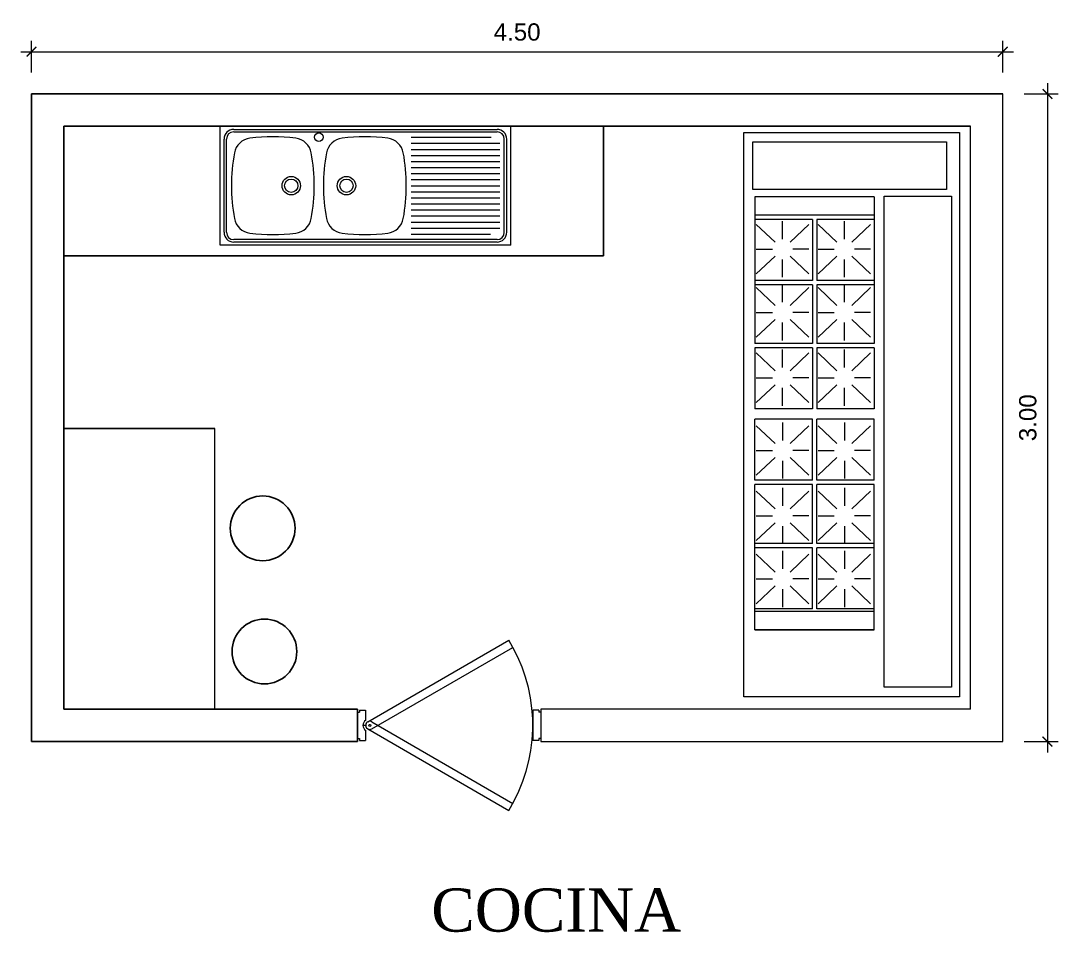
# Model space of a CAD drawing. Header units: metres. Extents: x 250.7 to 272.7, y -162.8 to -110.1.
# Drawn here: x 258.29 to 263.097, y -140.866 to -136.643 of the extents above; entities that cross this region are included whole.
import ezdxf

# ---------------------------------------------------------------- set-up
doc = ezdxf.new("R2010")
doc.units = ezdxf.units.M
doc.header["$MEASUREMENT"] = 0
for name, color, linetype, lineweight in [('HATCH', 8, 'Continuous', 9), ('MUROS', 2, 'Continuous', 20), ('PUERTAS', 97, 'Continuous', 13), ('sanitarios', 211, 'Continuous', 15)]:
    doc.layers.add(name, color=color, linetype=linetype, lineweight=lineweight)
doc.styles.add('UNO', font='arial.ttf')
doc.dimstyles.new('EN 50', dxfattribs={"dimtxt": 0.08, "dimasz": 0.045, "dimexe": 0.05, "dimexo": 0.1, "dimgap": 0.05, "dimtad": 1, "dimlfac": -1, "dimzin": 1, "dimdsep": 46, "dimtxsty": 'UNO', "dimblk": 'ARCHTICK', "dimcen": 0.5, "dimdle": 0.05, "dimclrd": 1, "dimclre": 1, "dimclrt": 7, "dimazin": 0, "dimtm": 1e-09, "dimtfac": 1, "dimtix": 1, "dimtmove": 0, "dimatfit": 0, "dimldrblk": 'ARCHTICK', "dimfxl": 1, "dimtolj": 2, "dimlwd": 13, "dimlwe": 13, "dimarcsym": 0})

# ---------------------------------------------------------------- blocks, each defined once
blk = doc.blocks.new('VAIVEN')
for p, q in [((0.05, 0.0173), (0.7426, 0.4172)), ((0.7626, 0.3826), (0.7426, 0.4172)), ((0.07, -0.0173), (0.7626, 0.3826)), ((0, -0.065), (0, 0.065)), ((0, 0.065), (0.01, 0.065)), ((0.01, 0.075), (0.01, 0.065)), ((0.01, 0.075), (0.04, 0.075)), ((0.04, 0.075), (0.04, 0.025)), ((0.86, 0.075), (0.86, -0.075)), ((0.89, 0.075), (0.86, 0.075)), ((0.89, 0.075), (0.89, 0.065)), ((0.9, 0.065), (0.89, 0.065)), ((0.9, 0.065), (0.9, -0.065)), ((0.86, 0), (0.86, 0)), ((0.86, 0), (0.86, 0)), ((0.04, 0), (0.0269, 0)), ((0.04, -0.025), (0.04, -0.075)), ((0, -0.065), (0.01, -0.065)), ((0.01, -0.065), (0.01, -0.075)), ((0.01, -0.075), (0.04, -0.075)), ((0.89, -0.075), (0.86, -0.075)), ((0.9, -0.065), (0.89, -0.065)), ((0.89, -0.065), (0.89, -0.075))]:
    blk.add_line(p, q)
at = {"ltscale": 0.13}
for p, q in [((0.07, 0.0173), (0.7626, -0.3826)), ((0.05, -0.0173), (0.7426, -0.4172))]:
    blk.add_line(p, q, dxfattribs=at)
blk.add_circle((0.06, 0), 0.005)
blk.add_circle((0.06, 0), 0.005)
for centre, radius, start, end in [((0.06, 0), 0.8, 328.5675, 28.5675), ((0.0572, 0), 0.0303, 124.5123, 235.4877), ((0.06, 0), 0.02, 60, 240), ((0.06, 0), 0.02, 120, 300)]:
    blk.add_arc(centre, radius, start, end)
blk = doc.blocks.new('labavo')
for p, q in [((-0.6747, -0.5369), (-0.6747, 0.0141)), ((-0.6747, 0.0141), (0.6747, 0.0141)), ((-0.6111, 0), (0.6111, 0)), ((0.6747, -0.5369), (0.6747, 0.0141)), ((-0.6561, -0.4779), (-0.6561, -0.045)), ((-0.6449, -0.4779), (-0.6449, -0.045)), ((-0.6111, -0.0112), (0.6111, -0.0112)), ((0.2125, -0.0365), (0.5838, -0.0365)), ((0.6449, -0.4779), (0.6449, -0.045)), ((0.6561, -0.4779), (0.6561, -0.045)), ((0.2125, -0.0647), (0.6241, -0.0647)), ((0.2125, -0.0928), (0.6241, -0.0928)), ((0.2125, -0.1209), (0.6241, -0.1209)), ((0.2125, -0.149), (0.6241, -0.149)), ((0.2125, -0.1771), (0.6241, -0.1771)), ((-0.6449, -0.2614), (-0.6449, -0.2284)), ((0.2125, -0.2052), (0.6241, -0.2052)), ((0.2125, -0.2333), (0.6241, -0.2333)), ((0.2125, -0.2614), (0.6241, -0.2614)), ((0.2125, -0.2895), (0.6241, -0.2895)), ((0.2125, -0.3177), (0.6241, -0.3177)), ((0.2125, -0.3458), (0.6241, -0.3458)), ((0.2125, -0.3739), (0.6241, -0.3739)), ((0.2125, -0.402), (0.6241, -0.402)), ((0.2125, -0.4301), (0.6241, -0.4301)), ((0.2125, -0.4582), (0.6241, -0.4582)), ((0.6111, -0.5116), (-0.6111, -0.5116)), ((0.6111, -0.5229), (-0.6111, -0.5229)), ((0.2125, -0.4863), (0.5814, -0.4863)), ((0.6747, -0.5369), (-0.6747, -0.5369))]:
    blk.add_line(p, q)
for centre, radius in [((-0.2159, -0.0365), 0.0197), ((-0.3441, -0.2614), 0.0427), ((-0.3441, -0.2614), 0.0309), ((-0.0877, -0.2614), 0.0427), ((-0.0877, -0.2614), 0.0309)]:
    blk.add_circle(centre, radius)
for centre, radius, start, end in [((-0.6111, -0.045), 0.045, 90, 180), ((-0.6111, -0.045), 0.0337, 90, 180), ((-0.5251, -0.1247), 0.0843, 97.23, 169.6188), ((-0.4295, -0.8776), 0.8433, 82.77, 97.23), ((-0.334, -0.1247), 0.0843, 10.3812, 82.77), ((-0.0978, -0.1247), 0.0843, 97.23, 169.6188), ((-0.0022, -0.8776), 0.8433, 82.77, 97.23), ((0.0933, -0.1247), 0.0843, 10.3812, 82.77), ((0.6111, -0.045), 0.045, 0, 90), ((0.6111, -0.045), 0.0337, 0, 90), ((0.2215, -0.2614), 0.8433, 169.6188, 190.3812), ((-1.0806, -0.2614), 0.8433, 349.6188, 10.3812), ((0.6488, -0.2614), 0.8433, 169.6188, 190.3812), ((-0.6533, -0.2614), 0.8433, 349.6188, 10.3812), ((-0.5251, -0.3982), 0.0843, 190.3812, 262.77), ((-0.334, -0.3982), 0.0843, 277.23, 349.6188), ((-0.0978, -0.3982), 0.0843, 190.3812, 262.77), ((0.0933, -0.3982), 0.0843, 277.23, 349.6188), ((-0.6111, -0.4779), 0.045, 180, 270), ((-0.6111, -0.4779), 0.0337, 180, 270), ((0.6111, -0.4779), 0.0337, 270, 0), ((0.6111, -0.4779), 0.045, 270, 0), ((-0.4295, 0.3548), 0.8433, 262.77, 277.23), ((-0.0022, 0.3548), 0.8433, 262.77, 277.23)]:
    blk.add_arc(centre, radius, start, end)
blk = doc.blocks.new('_ArchTick')
at = {"color": 0, "linetype": 'ByBlock', "const_width": 0.15}
blk.add_lwpolyline([(-0.5, -0.5), (0.5, 0.5)], dxfattribs=at)
blk = doc.blocks.new('*D42')
at = {"color": 1, "lineweight": 13, "transparency": 16777216}
for p, q in [((258.3397, -136.8822), (258.3397, -136.7365)), ((262.8397, -136.8822), (262.8397, -136.7365)), ((258.2897, -136.7865), (262.8897, -136.7865))]:
    blk.add_line(p, q, dxfattribs=at)
at = {"layer": 'Defpoints', "color": 0, "transparency": 16777216}
for p in [(262.8397, -136.7865), (258.3397, -136.9822), (262.8397, -136.9822)]:
    blk.add_point(p, dxfattribs=at)
at = {"color": 1, "lineweight": 13, "transparency": 16777216, "xscale": 0.045, "yscale": 0.045, "zscale": 0.045, "rotation": 180}
blk.add_blockref('_ArchTick', (258.3397, -136.7865), dxfattribs=at)
at = {"color": 1, "lineweight": 13, "transparency": 16777216, "xscale": 0.045, "yscale": 0.045, "zscale": 0.045}
blk.add_blockref('_ArchTick', (262.8397, -136.7865), dxfattribs=at)
at = {"color": 7, "transparency": 16777216, "insert": (260.5897, -136.6956), "char_height": 0.08, "attachment_point": 5, "style": 'UNO'}
blk.add_mtext('\\A2;4.50', dxfattribs=at)
blk = doc.blocks.new('*D43')
at = {"color": 1, "lineweight": 13, "transparency": 16777216}
for p, q in [((263.047, -136.9322), (263.047, -140.0322)), ((262.9397, -136.9822), (263.097, -136.9822)), ((262.9397, -139.9822), (263.097, -139.9822))]:
    blk.add_line(p, q, dxfattribs=at)
at = {"layer": 'Defpoints', "color": 0, "transparency": 16777216}
for p in [(262.8397, -136.9822), (262.8397, -139.9822), (263.047, -139.9822)]:
    blk.add_point(p, dxfattribs=at)
at = {"color": 1, "lineweight": 13, "transparency": 16777216, "xscale": 0.045, "yscale": 0.045, "zscale": 0.045}
for p, rotation in [((263.047, -136.9822), 90), ((263.047, -139.9822), 270)]:
    blk.add_blockref('_ArchTick', p, dxfattribs=dict(at, rotation=rotation))
at = {"color": 7, "transparency": 16777216, "insert": (262.9562, -138.4822), "char_height": 0.08, "attachment_point": 5, "rotation": 90, "style": 'UNO'}
blk.add_mtext('\\A2;3.00', dxfattribs=at)

msp = doc.modelspace()

# ---------------------------------------------------------------- linework, layer by layer
for p, q in [((258.3397, -139.9822), (258.3397, -136.9822)), ((258.3397, -136.9822), (262.8397, -136.9822)), ((258.4897, -137.1322), (262.6897, -137.1322)), ((258.4897, -139.8322), (258.4897, -137.1322)), ((258.4897, -137.1322), (258.4897, -137.7322)), ((260.9897, -137.7322), (260.9897, -137.1322)), ((258.4897, -137.7322), (260.9897, -137.7322)), ((258.4897, -137.7322), (258.4897, -138.5322)), ((258.4897, -138.5322), (259.1897, -138.5322)), ((261.6915, -139.4649), (262.244, -139.4649)), ((259.8501, -139.8322), (258.4897, -139.8322)), ((258.4897, -139.8322), (259.0897, -139.8322)), ((259.8501, -139.8322), (259.8501, -139.9822)), ((259.8501, -139.9822), (258.3397, -139.9822))]:
    msp.add_line(p, q)
for centre in [(259.4108, -138.9943), (259.4188, -139.565)]:
    msp.add_circle(centre, 0.15)
at = {"layer": 'HATCH'}
for p, q in [((262.244, -137.4586), (261.6915, -137.4586)), ((261.6915, -137.4586), (261.6915, -138.0131)), ((262.244, -137.4586), (262.244, -138.0131)), ((262.244, -137.5439), (261.6915, -137.5439)), ((261.6915, -137.5639), (261.6915, -137.8464)), ((261.9578, -137.5639), (261.6915, -137.5639)), ((261.8197, -137.6543), (261.8197, -137.5716)), ((261.9578, -137.5639), (261.9578, -137.8464)), ((261.9778, -137.5639), (261.9778, -137.8464)), ((262.244, -137.5639), (261.9778, -137.5639)), ((262.1059, -137.6543), (262.1059, -137.5716)), ((262.244, -137.5639), (262.244, -137.8464)), ((261.698, -137.5871), (261.7853, -137.6692)), ((261.9413, -137.5871), (261.8541, -137.6692)), ((261.9843, -137.5871), (262.0715, -137.6692)), ((262.2276, -137.5871), (262.1403, -137.6692)), ((261.698, -137.7016), (261.7724, -137.7016)), ((261.9413, -137.7016), (261.8669, -137.7016)), ((261.9843, -137.7016), (262.0587, -137.7016)), ((262.2276, -137.7016), (262.1532, -137.7016)), ((261.698, -137.8161), (261.7853, -137.734)), ((261.8197, -137.8316), (261.8197, -137.7488)), ((261.9413, -137.8161), (261.8541, -137.734)), ((261.9843, -137.8161), (262.0715, -137.734)), ((262.1059, -137.8316), (262.1059, -137.7488)), ((262.2276, -137.8161), (262.1403, -137.734)), ((261.9578, -137.8464), (261.6915, -137.8464)), ((261.6915, -137.8664), (261.6915, -138.1389)), ((261.9578, -137.8664), (261.6915, -137.8664)), ((261.8197, -137.9468), (261.8197, -137.8641)), ((261.9578, -137.8664), (261.9578, -138.1389)), ((262.244, -137.8464), (261.9778, -137.8464)), ((261.9778, -137.8664), (261.9778, -138.1389)), ((262.244, -137.8664), (261.9778, -137.8664)), ((262.1059, -137.9468), (262.1059, -137.8641)), ((262.244, -137.8664), (262.244, -138.1389)), ((261.698, -137.8796), (261.7853, -137.9617)), ((261.9413, -137.8796), (261.8541, -137.9617)), ((261.9843, -137.8796), (262.0715, -137.9617)), ((262.2276, -137.8796), (262.1403, -137.9617)), ((261.698, -137.9941), (261.7724, -137.9941)), ((261.9413, -137.9941), (261.8669, -137.9941)), ((261.9843, -137.9941), (262.0587, -137.9941)), ((262.2276, -137.9941), (262.1532, -137.9941)), ((258.4897, -138.0322), (258.4897, -139.8322)), ((261.698, -138.1086), (261.7853, -138.0265)), ((261.8197, -138.1241), (261.8197, -138.0413)), ((261.9413, -138.1086), (261.8541, -138.0265)), ((261.9843, -138.1086), (262.0715, -138.0265)), ((262.1059, -138.1241), (262.1059, -138.0413)), ((262.2276, -138.1086), (262.1403, -138.0265)), ((261.9578, -138.1389), (261.6915, -138.1389)), ((261.9578, -138.1589), (261.6915, -138.1589)), ((261.6915, -138.1589), (261.6915, -138.4414)), ((261.9578, -138.1589), (261.9578, -138.4414)), ((262.244, -138.1389), (261.9778, -138.1389)), ((262.244, -138.1589), (261.9778, -138.1589)), ((261.9778, -138.1589), (261.9778, -138.4414)), ((262.244, -138.1589), (262.244, -138.4414)), ((261.698, -138.1821), (261.7853, -138.2642)), ((261.8197, -138.2493), (261.8197, -138.1666)), ((261.9413, -138.1821), (261.8541, -138.2642)), ((261.9843, -138.1821), (262.0715, -138.2642)), ((262.1059, -138.2493), (262.1059, -138.1666)), ((262.2276, -138.1821), (262.1403, -138.2642)), ((261.698, -138.2966), (261.7724, -138.2966)), ((261.9413, -138.2966), (261.8669, -138.2966)), ((261.9843, -138.2966), (262.0587, -138.2966)), ((262.2276, -138.2966), (262.1532, -138.2966)), ((261.698, -138.4111), (261.7853, -138.329)), ((261.8197, -138.4266), (261.8197, -138.3438)), ((261.9413, -138.4111), (261.8541, -138.329)), ((261.9843, -138.4111), (262.0715, -138.329)), ((262.1059, -138.4266), (262.1059, -138.3438)), ((262.2276, -138.4111), (262.1403, -138.329)), ((261.9578, -138.4414), (261.6915, -138.4414)), ((262.244, -138.4414), (261.9778, -138.4414)), ((261.6915, -138.7719), (261.6915, -138.4894)), ((261.9578, -138.4894), (261.6915, -138.4894)), ((261.9578, -138.7719), (261.9578, -138.4894)), ((261.9778, -138.7719), (261.9778, -138.4894)), ((262.244, -138.4894), (261.9778, -138.4894)), ((262.244, -138.7719), (262.244, -138.4894)), ((259.1897, -139.8322), (259.1897, -138.5322)), ((261.698, -138.5198), (261.7853, -138.6019)), ((261.8197, -138.5042), (261.8197, -138.587)), ((261.9413, -138.5198), (261.8541, -138.6019)), ((261.9843, -138.5198), (262.0715, -138.6019)), ((262.1059, -138.5042), (262.1059, -138.587)), ((262.2276, -138.5198), (262.1403, -138.6019)), ((261.698, -138.6342), (261.7724, -138.6342)), ((261.9413, -138.6342), (261.8669, -138.6342)), ((261.9843, -138.6342), (262.0587, -138.6342)), ((262.2276, -138.6342), (262.1532, -138.6342)), ((261.698, -138.7487), (261.7853, -138.6666)), ((261.8197, -138.6815), (261.8197, -138.7642)), ((261.9413, -138.7487), (261.8541, -138.6666)), ((261.9843, -138.7487), (262.0715, -138.6666)), ((262.1059, -138.6815), (262.1059, -138.7642)), ((262.2276, -138.7487), (262.1403, -138.6666)), ((261.9578, -138.7719), (261.6915, -138.7719)), ((262.244, -138.7719), (261.9778, -138.7719)), ((261.9578, -138.7919), (261.6915, -138.7919)), ((261.6915, -139.0644), (261.6915, -138.7919)), ((261.698, -138.8223), (261.7853, -138.9044)), ((261.8197, -138.8067), (261.8197, -138.8895)), ((261.9413, -138.8223), (261.8541, -138.9044)), ((261.9578, -139.0644), (261.9578, -138.7919)), ((262.244, -138.7919), (261.9778, -138.7919)), ((261.9778, -139.0644), (261.9778, -138.7919)), ((261.9843, -138.8223), (262.0715, -138.9044)), ((262.1059, -138.8067), (262.1059, -138.8895)), ((262.2276, -138.8223), (262.1403, -138.9044)), ((262.244, -139.0644), (262.244, -138.7919)), ((261.6915, -139.4649), (261.6915, -138.9104)), ((262.244, -139.4649), (262.244, -138.9104)), ((261.698, -138.9367), (261.7724, -138.9367)), ((261.698, -139.0512), (261.7853, -138.9691)), ((261.9413, -139.0512), (261.8541, -138.9691)), ((261.9413, -138.9367), (261.8669, -138.9367)), ((261.9843, -138.9367), (262.0587, -138.9367)), ((261.9843, -139.0512), (262.0715, -138.9691)), ((262.2276, -139.0512), (262.1403, -138.9691)), ((262.2276, -138.9367), (262.1532, -138.9367)), ((261.8197, -138.984), (261.8197, -139.0667)), ((262.1059, -138.984), (262.1059, -139.0667)), ((261.9578, -139.0644), (261.6915, -139.0644)), ((262.244, -139.0644), (261.9778, -139.0644)), ((261.9578, -139.0844), (261.6915, -139.0844)), ((261.6915, -139.3669), (261.6915, -139.0844)), ((261.698, -139.1148), (261.7853, -139.1969)), ((261.8197, -139.0992), (261.8197, -139.182)), ((261.9413, -139.1148), (261.8541, -139.1969)), ((261.9578, -139.3669), (261.9578, -139.0844)), ((262.244, -139.0844), (261.9778, -139.0844)), ((261.9778, -139.3669), (261.9778, -139.0844)), ((261.9843, -139.1148), (262.0715, -139.1969)), ((262.1059, -139.0992), (262.1059, -139.182)), ((262.2276, -139.1148), (262.1403, -139.1969)), ((262.244, -139.3669), (262.244, -139.0844)), ((261.698, -139.2292), (261.7724, -139.2292)), ((261.698, -139.3437), (261.7853, -139.2616)), ((261.9413, -139.3437), (261.8541, -139.2616)), ((261.9413, -139.2292), (261.8669, -139.2292)), ((261.9843, -139.2292), (262.0587, -139.2292)), ((261.9843, -139.3437), (262.0715, -139.2616)), ((262.2276, -139.3437), (262.1403, -139.2616)), ((262.2276, -139.2292), (262.1532, -139.2292)), ((261.8197, -139.2765), (261.8197, -139.3592)), ((262.1059, -139.2765), (262.1059, -139.3592)), ((261.9578, -139.3669), (261.6915, -139.3669)), ((262.244, -139.3795), (261.6915, -139.3795)), ((262.244, -139.3669), (261.9778, -139.3669)), ((258.4897, -139.8322), (259.1897, -139.8322))]:
    msp.add_line(p, q, dxfattribs=at)
for points in [[(262.6397, -139.7753), (261.6397, -139.7753), (261.6397, -137.1604), (262.6397, -137.1604)], [(261.6822, -137.2044), (262.5785, -137.2044), (262.5785, -137.4243), (261.6822, -137.4243)], [(262.2902, -137.4557), (262.602, -137.4557), (262.602, -139.7302), (262.2902, -139.7302)]]:
    msp.add_lwpolyline(points, close=True, dxfattribs=at)
at = {"layer": 'MUROS'}
msp.add_line((262.6897, -139.8322), (262.6897, -137.1322), dxfattribs=at)
msp.add_lwpolyline([(262.6897, -139.8322), (260.7001, -139.8322), (260.7001, -139.9822), (262.8397, -139.9822), (262.8397, -136.9822)], dxfattribs=at)

# ---------------------------------------------------------------- block references
at = {"layer": 'PUERTAS', "xscale": 0.9444444444444571, "yscale": 0.9444444444444571, "zscale": 0.9444444444444571}
msp.add_blockref('VAIVEN', (259.8501, -139.9072), dxfattribs=at)
at = {"layer": 'sanitarios', "xscale": 0.998238281578665, "yscale": 0.998238281578665, "zscale": 0.998238281578665}
msp.add_blockref('labavo', (259.8865, -137.1462), dxfattribs=at)

# ---------------------------------------------------------------- texts
at = {"insert": (260.192, -140.6626), "char_height": 0.2, "width": 3.806939, "attachment_point": 1}
msp.add_mtext('{\\fTimes New Roman|b0|i0|c0|p18;\\C2;COCINA}', dxfattribs=at)

# ---------------------------------------------------------------- dimensions: what is measured, and where the dimension line sits
dim = msp.add_linear_dim(base=(262.8397, -136.7865), p1=(258.3397, -136.9822), p2=(262.8397, -136.9822), dimstyle='EN 50')
dim.commit()
dim.dimension.update_dxf_attribs({"geometry": '*D42', "text_midpoint": (260.5897, -136.6956)})
dim = msp.add_linear_dim(base=(263.047, -139.9822), p1=(262.8397, -136.9822), p2=(262.8397, -139.9822), angle=90, dimstyle='EN 50')
dim.commit()
dim.dimension.update_dxf_attribs({"geometry": '*D43', "text_midpoint": (262.9562, -138.4822)})

doc.saveas('drawing.dxf')
